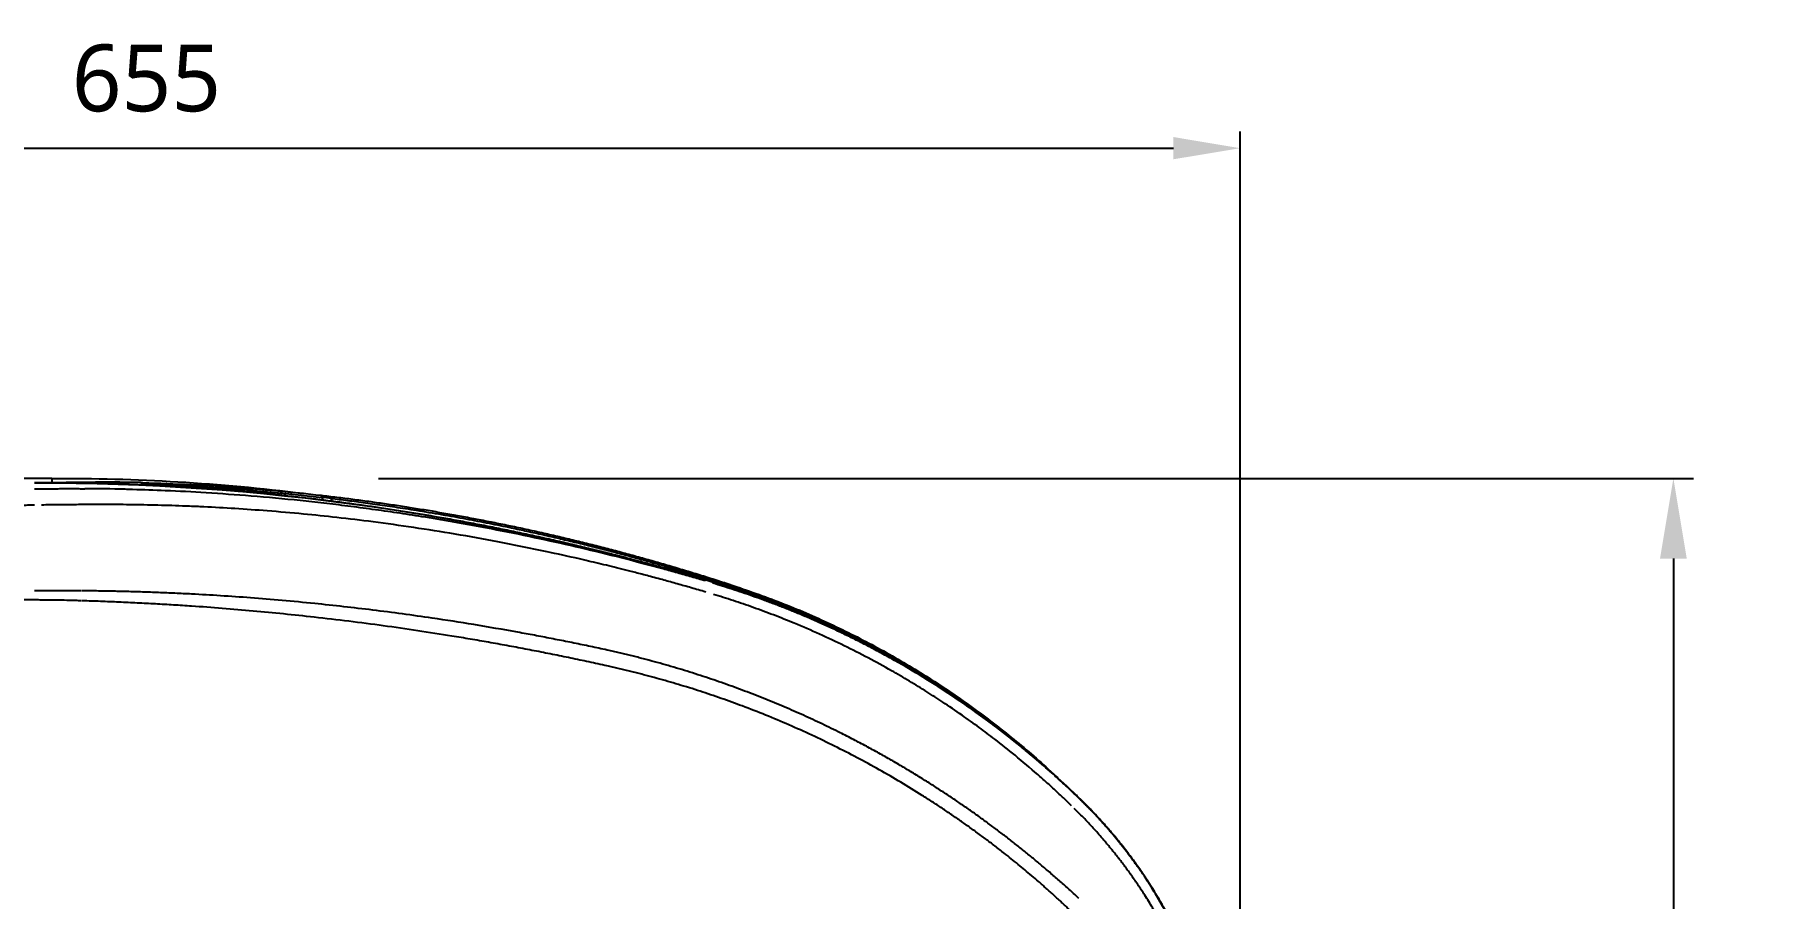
# Model space of a CAD drawing. Extents: x -7692 to 9871, y -72 to 2456.
# Drawn here: x -7241 to -6723, y 1750 to 2009 of the extents above; entities that cross this region are included whole.
import ezdxf

# ---------------------------------------------------------------- set-up
doc = ezdxf.new("R2010")
doc.units = 0
doc.header["$LTSCALE"] = 20
doc.header["$MEASUREMENT"] = 0
doc.layers.get('0').update_dxf_attribs({"linetype": 'CONTINUOUS'})
doc.layers.get('DEFPOINTS').update_dxf_attribs({"linetype": 'CONTINUOUS'})
doc.styles.get("Standard").update_dxf_attribs({"font": 'NanumGothic.ttf'})
doc.dimstyles.get("Standard").update_dxf_attribs({"dimtxt": 2.7, "dimasz": 2.5, "dimexe": 1.5, "dimexo": 1.5, "dimgap": 1.5, "dimtad": 1, "dimdec": 0, "dimlfac": 10, "dimzin": 0, "dimdsep": 46, "dimtxsty": 'Standard', "dimcen": 0, "dimclrt": 2, "dimadec": 0, "dimazin": 0, "dimtfac": 1, "dimtdec": 0, "dimtmove": 0, "dimatfit": 3, "dimfxl": 0, "dimtolj": 1, "dimtzin": 0, "dimarcsym": 0})

# ---------------------------------------------------------------- blocks, each defined once
blk = doc.blocks.new('*D40')
at = {"color": 3, "lineweight": -2}
for p, q in [((-7534.92, 1868.66), (-7534.92, 1979.6)), ((-6879.87, 1690.11), (-6879.87, 1979.6)), ((-7514.92, 1974.6), (-6899.87, 1974.6))]:
    blk.add_line(p, q, dxfattribs=at)
at = {"color": 3}
for points in [[(-7514.92, 1977.94), (-7514.92, 1971.27), (-7534.92, 1974.6)], [(-6899.87, 1977.94), (-6899.87, 1971.27), (-6879.87, 1974.6)]]:
    blk.add_solid(points, dxfattribs=at)
at = {"layer": 'DEFPOINTS', "color": 0}
for p in [(-6879.87, 1974.6), (-7534.92, 1867.16), (-6879.87, 1688.61)]:
    blk.add_point(p, dxfattribs=at)
at = {"color": 2, "insert": (-7207.4, 1995.49), "char_height": 20, "attachment_point": 5}
blk.add_mtext('\\A1;655', dxfattribs=at)
blk = doc.blocks.new('*D42')
at = {"color": 3, "lineweight": -2}
for p, q in [((-7137.92, 1875.72), (-6744.11, 1875.72)), ((-6750.11, 1851.72), (-6750.11, 1700.7)), ((-6750.11, 1499.72), (-6750.11, 1650.74)), ((-7141.31, 1475.72), (-6744.11, 1475.72))]:
    blk.add_line(p, q, dxfattribs=at)
at = {"color": 3}
for points in [[(-6754.11, 1851.72), (-6746.11, 1851.72), (-6750.11, 1875.72)], [(-6754.11, 1499.72), (-6746.11, 1499.72), (-6750.11, 1475.72)]]:
    blk.add_solid(points, dxfattribs=at)
at = {"layer": 'DEFPOINTS', "color": 0}
for p in [(-7139.72, 1875.72), (-7143.11, 1475.72), (-6750.11, 1475.72)]:
    blk.add_point(p, dxfattribs=at)
at = {"color": 2, "insert": (-6750.11, 1675.72), "char_height": 24, "attachment_point": 5}
blk.add_mtext('\\A1;400', dxfattribs=at)

msp = doc.modelspace()

# ---------------------------------------------------------------- linework, layer by layer
at = {"flags": 128}
msp.add_lwpolyline([(-7176.33, 1871.36), (-7176.43, 1871.85), (-7176.59, 1872.12)], dxfattribs=at)
for centre, radius, start, end in [((-7233.13, 1283.77), 591.86, 82.94329, 90.24959), ((-7239.36, 1177.48), 696.82, 73.69378, 90.13068), ((-7112.05, 1594.89), 260.37, 60.5432, 72.1292), ((-7111.47, 1591.85), 262.65, 45.5631, 57.4549)]:
    msp.add_arc(centre, radius, start, end)
for points, degree in [([(-7240.91, 1875.7), (-7249.37, 1875.62)], 1), ([(-7235.71, 1875.7), (-7237.45, 1875.7), (-7239.18, 1875.7), (-7240.91, 1875.7)], 3), ([(-7225.32, 1874.5), (-7239.34, 1874.35)], 1), ([(-7208.52, 1874.42), (-7198.87, 1874.16), (-7189.22, 1873.67), (-7179.59, 1872.95)], 3), ([(-7179.91, 1872.38), (-7179.8, 1872.57), (-7179.7, 1872.76), (-7179.59, 1872.95)], 3), ([(-7176.59, 1872.12), (-7177.69, 1872.21), (-7178.8, 1872.29), (-7179.91, 1872.38)], 3), ([(-7179.59, 1872.95), (-7171.38, 1872.34), (-7163.33, 1871.58), (-7155.14, 1870.65)], 3), ([(-7154.8, 1870.03), (-7154.92, 1870.24), (-7155.03, 1870.45), (-7155.14, 1870.65)], 3), ([(-7152.1, 1869.72), (-7153, 1869.83), (-7153.9, 1869.93), (-7154.8, 1870.03)], 3), ([(-7031.65, 1843.14), (-7031.6, 1843.28), (-7031.56, 1843.43), (-7031.51, 1843.58)], 3)]:
    msp.add_open_spline(points, degree=degree)
for points, knots in [([(-7235.71, 1875.7), (-7235.71, 1875.6), (-7235.71, 1875.45), (-7235.71, 1874.8), (-7235.71, 1874.44), (-7235.71, 1874.39)], [0, 0, 0, 0, 0.61135, 0.939045, 1, 1, 1, 1]), ([(-7037.67, 1844.56), (-7038.48, 1844.8), (-7040.09, 1845.28), (-7042.5, 1846), (-7044.93, 1846.71), (-7047.35, 1847.41), (-7049.79, 1848.1), (-7052.22, 1848.78), (-7054.67, 1849.46), (-7057.11, 1850.13), (-7059.56, 1850.78), (-7062.02, 1851.44), (-7064.48, 1852.08), (-7066.94, 1852.71), (-7069.41, 1853.34), (-7071.88, 1853.95), (-7074.36, 1854.56), (-7076.84, 1855.16), (-7079.33, 1855.75), (-7081.82, 1856.34), (-7084.31, 1856.91), (-7086.81, 1857.47), (-7089.32, 1858.03), (-7091.82, 1858.58), (-7094.34, 1859.12), (-7096.85, 1859.65), (-7099.37, 1860.17), (-7101.9, 1860.68), (-7104.42, 1861.19), (-7106.96, 1861.68), (-7109.49, 1862.17), (-7112.03, 1862.64), (-7114.58, 1863.11), (-7117.13, 1863.57), (-7119.68, 1864.02), (-7122.23, 1864.46), (-7124.79, 1864.89), (-7127.36, 1865.31), (-7129.93, 1865.73), (-7132.5, 1866.13), (-7135.07, 1866.53), (-7138.36, 1867.02), (-7142.38, 1867.6), (-7147.13, 1868.25), (-7151.89, 1868.87), (-7156.68, 1869.46), (-7161.49, 1870.01), (-7166.31, 1870.54), (-7171.16, 1871.03), (-7176.03, 1871.49), (-7180.91, 1871.92), (-7185.81, 1872.32), (-7190.74, 1872.68), (-7195.68, 1873.01), (-7200.63, 1873.3), (-7205.61, 1873.56), (-7210.6, 1873.78), (-7215.61, 1873.97), (-7220.64, 1874.13), (-7225.69, 1874.24), (-7230.75, 1874.32), (-7235.83, 1874.37), (-7239.22, 1874.37), (-7240.92, 1874.37)], [0, 0, 0, 0, 0.012214, 0.024438, 0.036674, 0.048921, 0.061178, 0.073447, 0.085727, 0.098018, 0.11032, 0.122633, 0.134958, 0.147293, 0.159639, 0.171997, 0.184365, 0.196745, 0.209136, 0.221537, 0.23395, 0.246374, 0.258809, 0.271255, 0.283712, 0.29618, 0.30866, 0.32115, 0.333651, 0.346164, 0.358687, 0.371222, 0.383768, 0.396324, 0.408892, 0.421471, 0.434061, 0.446662, 0.459274, 0.471898, 0.484532, 0.497177, 0.520339, 0.543579, 0.566897, 0.590293, 0.613768, 0.637321, 0.660952, 0.684661, 0.708449, 0.732314, 0.756258, 0.780281, 0.804381, 0.82856, 0.852816, 0.877152, 0.901565, 0.926056, 0.950626, 0.975274, 1, 1, 1, 1]), ([(-7240.92, 1872.57), (-7240.5, 1872.58), (-7239.67, 1872.59), (-7238.41, 1872.6), (-7236.93, 1872.62), (-7235.25, 1872.63), (-7233.36, 1872.64), (-7231.48, 1872.64), (-7229.6, 1872.64), (-7227.73, 1872.64), (-7226.49, 1872.63), (-7225.87, 1872.62)], [0, 0, 0, 0, 0.081918, 0.16523, 0.249937, 0.374787, 0.500034, 0.62535, 0.750115, 0.876608, 1, 1, 1, 1]), ([(-7211.56, 1872.36), (-7212.32, 1872.39), (-7217.1, 1872.55), (-7221.86, 1872.59), (-7225.87, 1872.62)], [0, 0, 0, 0, 0.157267, 1, 1, 1, 1]), ([(-7216.58, 1874.54), (-7217.05, 1874.54), (-7218, 1874.55), (-7219.43, 1874.55), (-7220.88, 1874.54), (-7222.34, 1874.54), (-7223.83, 1874.52), (-7224.82, 1874.51), (-7225.32, 1874.51)], [0, 0, 0, 0, 0.160572, 0.32363, 0.489141, 0.657069, 0.827372, 1, 1, 1, 1]), ([(-7208.52, 1874.42), (-7208.66, 1874.42), (-7208.93, 1874.43), (-7209.35, 1874.44), (-7209.76, 1874.45), (-7210.18, 1874.46), (-7210.59, 1874.47), (-7211, 1874.48), (-7211.42, 1874.49), (-7211.83, 1874.49), (-7212.24, 1874.5), (-7212.78, 1874.51), (-7213.45, 1874.52), (-7214.25, 1874.53), (-7215.04, 1874.53), (-7215.82, 1874.54), (-7216.32, 1874.54), (-7216.58, 1874.54)], [0, 0, 0, 0, 0.050021, 0.099976, 0.149889, 0.199782, 0.24968, 0.299604, 0.34958, 0.399631, 0.44978, 0.500051, 0.599932, 0.699679, 0.799481, 0.899525, 1, 1, 1, 1]), ([(-7052.67, 1848.59), (-7056.83, 1849.71), (-7065.05, 1851.91), (-7077.37, 1854.91), (-7089.79, 1857.7), (-7102.61, 1860.33), (-7114.38, 1862.5), (-7124.37, 1864.17), (-7132.36, 1865.4), (-7139.77, 1866.46), (-7147.09, 1867.42), (-7154.29, 1868.29), (-7163.94, 1869.35), (-7175.69, 1870.44), (-7189.16, 1871.4), (-7200.99, 1872.04), (-7208.31, 1872.26), (-7211.56, 1872.36)], [0, 0, 0, 0, 0.078602, 0.155485, 0.232041, 0.312584, 0.396351, 0.453365, 0.500349, 0.546621, 0.592838, 0.638083, 0.682351, 0.775007, 0.860214, 0.937805, 1, 1, 1, 1]), ([(-7179.91, 1872.38), (-7182.31, 1872.54), (-7186.97, 1872.87), (-7193.75, 1873.24), (-7200.2, 1873.53), (-7205.37, 1873.72), (-7208.44, 1873.78), (-7209.41, 1873.81)], [0, 0, 0, 0, 0.2442987, 0.4743288, 0.6886072, 0.9008125, 1, 1, 1, 1]), ([(-7179.65, 1871.62), (-7179.68, 1871.79), (-7179.75, 1872.24), (-7179.85, 1872.32), (-7179.91, 1872.38)], [0, 0, 0, 0, 0.389294, 1, 1, 1, 1]), ([(-7176.59, 1872.12), (-7175.86, 1872.07), (-7174.41, 1871.95), (-7172.22, 1871.77), (-7170.04, 1871.58), (-7167.86, 1871.38), (-7165.19, 1871.13), (-7162.03, 1870.82), (-7158.41, 1870.44), (-7156, 1870.17), (-7154.8, 1870.03)], [0, 0, 0, 0, 0.100028, 0.200041, 0.300041, 0.400027, 0.499999, 0.668131, 0.834798, 1, 1, 1, 1]), ([(-7155.14, 1870.65), (-7154.35, 1870.56), (-7152.76, 1870.38), (-7150.38, 1870.09), (-7147.99, 1869.8), (-7145.61, 1869.49), (-7143.23, 1869.18), (-7140.86, 1868.86), (-7138.48, 1868.53), (-7136.1, 1868.19), (-7133.73, 1867.84), (-7131.36, 1867.48), (-7128.99, 1867.11), (-7126.62, 1866.74), (-7124.26, 1866.35), (-7121.89, 1865.95), (-7119.53, 1865.55), (-7117.17, 1865.14), (-7114.81, 1864.71), (-7112.46, 1864.28), (-7110.1, 1863.84), (-7107.75, 1863.39), (-7105.4, 1862.94), (-7103.05, 1862.47), (-7100.71, 1861.99), (-7098.36, 1861.51), (-7096.02, 1861.01), (-7093.68, 1860.51), (-7091.35, 1860), (-7089.01, 1859.48), (-7086.68, 1858.95), (-7084.35, 1858.41), (-7082.02, 1857.86), (-7079.7, 1857.3), (-7077.38, 1856.74), (-7075.06, 1856.16), (-7072.74, 1855.58), (-7070.43, 1854.99), (-7068.11, 1854.39), (-7065.8, 1853.78), (-7063.5, 1853.16), (-7061.19, 1852.53), (-7058.89, 1851.89), (-7056.59, 1851.25), (-7054.3, 1850.59), (-7052.01, 1849.93), (-7049.72, 1849.26), (-7047.43, 1848.58), (-7045.15, 1847.89), (-7042.87, 1847.2), (-7040.59, 1846.49), (-7038.31, 1845.77), (-7036.04, 1845.05), (-7033.77, 1844.32), (-7032.26, 1843.83), (-7031.51, 1843.58)], [0, 0, 0, 0, 0.018938, 0.037874, 0.056807, 0.075737, 0.094665, 0.11359, 0.132512, 0.151431, 0.170348, 0.189262, 0.208174, 0.227082, 0.245988, 0.264891, 0.283792, 0.302689, 0.321584, 0.340477, 0.359366, 0.378253, 0.397137, 0.416019, 0.434898, 0.453774, 0.472647, 0.491518, 0.510386, 0.529251, 0.548113, 0.566973, 0.58583, 0.604685, 0.623536, 0.642385, 0.661231, 0.680075, 0.698916, 0.717754, 0.736589, 0.755422, 0.774252, 0.793079, 0.811904, 0.830726, 0.849545, 0.868361, 0.887175, 0.905986, 0.924794, 0.9436, 0.962402, 0.981203, 1, 1, 1, 1]), ([(-7240.92, 1867.69), (-7241.5, 1867.68), (-7242.64, 1867.66), (-7244.34, 1867.63), (-7246, 1867.6), (-7247.64, 1867.57), (-7249.25, 1867.55), (-7250.83, 1867.52), (-7252.38, 1867.5), (-7253.9, 1867.47), (-7255.4, 1867.45), (-7256.86, 1867.43), (-7258.3, 1867.41), (-7259.71, 1867.39), (-7261.1, 1867.37), (-7262.46, 1867.35), (-7263.79, 1867.33), (-7265.09, 1867.31), (-7267.04, 1867.29), (-7269.64, 1867.26), (-7272.9, 1867.22), (-7276.16, 1867.19), (-7279.42, 1867.16), (-7282.69, 1867.13), (-7285.96, 1867.11), (-7289.25, 1867.08), (-7291.44, 1867.07), (-7292.54, 1867.07)], [0, 0, 0, 0, 0.034257, 0.067836, 0.100753, 0.133019, 0.16465, 0.195657, 0.226052, 0.255845, 0.285046, 0.313665, 0.341711, 0.369191, 0.396114, 0.422486, 0.448313, 0.473602, 0.498358, 0.561362, 0.624176, 0.686853, 0.749446, 0.812006, 0.874584, 0.937232, 1, 1, 1, 1]), ([(-7223.57, 1867.86), (-7223.91, 1867.86), (-7224.65, 1867.86), (-7225.86, 1867.86), (-7227.5, 1867.85), (-7229.23, 1867.84), (-7231.36, 1867.83), (-7233.61, 1867.81), (-7236.22, 1867.77), (-7237.96, 1867.74), (-7238.82, 1867.73)], [0, 0, 0, 0, 0.066399, 0.146847, 0.241592, 0.389763, 0.488392, 0.661022, 0.832112, 1, 1, 1, 1]), ([(-7052.43, 1845.23), (-7053.21, 1845.45), (-7054.72, 1845.85), (-7056.91, 1846.44), (-7058.96, 1846.98), (-7060.86, 1847.47), (-7062.63, 1847.93), (-7065.81, 1848.73), (-7070.42, 1849.87), (-7077.81, 1851.62), (-7088.37, 1853.98), (-7101.19, 1856.58), (-7114.83, 1859.04), (-7127.3, 1861.02), (-7139.12, 1862.66), (-7150.13, 1863.99), (-7160.69, 1865.09), (-7170.86, 1865.97), (-7180.8, 1866.67), (-7188.55, 1867.1), (-7194.48, 1867.37), (-7198.73, 1867.52), (-7202.94, 1867.65), (-7207.13, 1867.75), (-7211.28, 1867.82), (-7215.41, 1867.86), (-7219.5, 1867.88), (-7222.22, 1867.86), (-7223.57, 1867.86)], [0, 0, 0, 0, 0.013634, 0.026426, 0.038376, 0.049486, 0.059755, 0.069185, 0.105087, 0.140395, 0.198191, 0.289343, 0.363736, 0.435793, 0.506654, 0.569919, 0.628064, 0.691355, 0.748116, 0.80272, 0.827873, 0.852887, 0.877761, 0.902493, 0.927084, 0.951533, 0.975839, 1, 1, 1, 1]), ([(-7154.57, 1869.01), (-7154.6, 1869.29), (-7154.64, 1869.85), (-7154.75, 1869.97), (-7154.8, 1870.03)], [0, 0, 0, 0, 0.496104, 1, 1, 1, 1]), ([(-7151.87, 1868.66), (-7151.89, 1868.95), (-7151.94, 1869.53), (-7152.04, 1869.66), (-7152.1, 1869.72)], [0, 0, 0, 0, 0.509078, 1, 1, 1, 1]), ([(-7152.1, 1869.72), (-7151.29, 1869.62), (-7149.65, 1869.43), (-7147.14, 1869.11), (-7144.52, 1868.78), (-7141.79, 1868.42), (-7138.96, 1868.03), (-7136.02, 1867.61), (-7132.98, 1867.16), (-7129.83, 1866.68), (-7125.16, 1865.94), (-7119.11, 1864.93), (-7111.85, 1863.63), (-7104.91, 1862.3), (-7098.82, 1861.06), (-7093.45, 1859.92), (-7088.7, 1858.87), (-7083.96, 1857.78), (-7079.22, 1856.66), (-7074.49, 1855.5), (-7069.76, 1854.3), (-7065.04, 1853.06), (-7060.33, 1851.78), (-7055.62, 1850.47), (-7050.93, 1849.11), (-7046.23, 1847.72), (-7041.55, 1846.3), (-7036.87, 1844.83), (-7033.77, 1843.82), (-7032.21, 1843.32)], [0, 0, 0, 0, 0.019724, 0.040331, 0.061823, 0.0842, 0.10746, 0.131604, 0.156633, 0.182546, 0.209343, 0.272043, 0.332105, 0.389532, 0.444321, 0.483843, 0.523391, 0.562965, 0.602565, 0.642191, 0.681843, 0.721521, 0.761225, 0.800955, 0.840712, 0.880495, 0.920304, 0.960139, 1, 1, 1, 1]), ([(-7040.01, 1844.99), (-7040.7, 1845.19), (-7042.09, 1845.6), (-7044.18, 1846.2), (-7046.28, 1846.8), (-7048.4, 1847.4), (-7050.53, 1848), (-7051.95, 1848.39), (-7052.67, 1848.59)], [0, 0, 0, 0, 0.164177, 0.32935, 0.495518, 0.662683, 0.830843, 1, 1, 1, 1]), ([(-7039.9, 1841.67), (-7040.63, 1841.89), (-7042.08, 1842.32), (-7044.24, 1842.94), (-7046.35, 1843.54), (-7048.41, 1844.12), (-7050.44, 1844.69), (-7051.77, 1845.05), (-7052.43, 1845.23)], [0, 0, 0, 0, 0.175703, 0.347644, 0.515946, 0.680717, 0.842044, 1, 1, 1, 1]), ([(-6928.38, 1780.18), (-6928.76, 1780.55), (-6929.54, 1781.31), (-6930.74, 1782.44), (-6931.97, 1783.6), (-6933.25, 1784.78), (-6934.56, 1785.99), (-6935.92, 1787.21), (-6937.31, 1788.45), (-6938.75, 1789.72), (-6940.23, 1791), (-6941.75, 1792.3), (-6943.32, 1793.61), (-6944.93, 1794.94), (-6946.58, 1796.29), (-6948.28, 1797.65), (-6950.02, 1799.02), (-6953.68, 1801.85), (-6959.33, 1806.03), (-6967.02, 1811.3), (-6975.01, 1816.39), (-6981.76, 1820.35), (-6987.2, 1823.35), (-6991.03, 1825.38), (-6994.8, 1827.31), (-6998.52, 1829.13), (-7002.18, 1830.86), (-7005.77, 1832.49), (-7009.29, 1834.02), (-7012.75, 1835.47), (-7016.14, 1836.84), (-7019.45, 1838.12), (-7022.69, 1839.33), (-7025.86, 1840.46), (-7028.94, 1841.52), (-7031.95, 1842.51), (-7034.87, 1843.44), (-7036.8, 1844.03), (-7037.75, 1844.31)], [0, 0, 0, 0, 0.01247, 0.025283, 0.038439, 0.051937, 0.065778, 0.079962, 0.094488, 0.109356, 0.124568, 0.140121, 0.156018, 0.172257, 0.188839, 0.205764, 0.223032, 0.240643, 0.313826, 0.387013, 0.458407, 0.535476, 0.570113, 0.604002, 0.637145, 0.669541, 0.701189, 0.732091, 0.762245, 0.791651, 0.820311, 0.848222, 0.875387, 0.901804, 0.927474, 0.952396, 0.976572, 1, 1, 1, 1]), ([(-6927.51, 1779.44), (-6927.89, 1779.8), (-6928.64, 1780.54), (-6929.78, 1781.63), (-6930.93, 1782.72), (-6932.09, 1783.81), (-6933.25, 1784.89), (-6934.42, 1785.96), (-6935.6, 1787.03), (-6936.79, 1788.09), (-6937.98, 1789.15), (-6939.18, 1790.2), (-6940.39, 1791.24), (-6941.61, 1792.28), (-6942.83, 1793.31), (-6944.06, 1794.33), (-6945.3, 1795.35), (-6946.55, 1796.36), (-6947.8, 1797.37), (-6949.06, 1798.37), (-6950.33, 1799.36), (-6951.6, 1800.35), (-6952.89, 1801.33), (-6954.17, 1802.3), (-6955.47, 1803.27), (-6956.77, 1804.23), (-6958.09, 1805.18), (-6959.4, 1806.13), (-6960.73, 1807.06), (-6962.06, 1808), (-6963.4, 1808.92), (-6964.74, 1809.84), (-6966.1, 1810.75), (-6967.46, 1811.65), (-6968.82, 1812.54), (-6970.2, 1813.43), (-6971.58, 1814.31), (-6972.96, 1815.19), (-6974.36, 1816.05), (-6975.76, 1816.91), (-6977.17, 1817.76), (-6978.95, 1818.82), (-6981.13, 1820.1), (-6983.72, 1821.57), (-6986.33, 1823.02), (-6988.96, 1824.44), (-6991.62, 1825.84), (-6994.31, 1827.22), (-6997.03, 1828.57), (-6999.77, 1829.89), (-7002.53, 1831.19), (-7005.33, 1832.47), (-7008.14, 1833.71), (-7010.99, 1834.93), (-7013.85, 1836.12), (-7016.75, 1837.28), (-7019.67, 1838.42), (-7022.61, 1839.52), (-7025.57, 1840.59), (-7028.56, 1841.63), (-7031.58, 1842.64), (-7034.61, 1843.62), (-7036.65, 1844.24), (-7037.67, 1844.56)], [0, 0, 0, 0, 0.0122213, 0.0244557, 0.0367033, 0.048964, 0.0612379, 0.0735249, 0.085825, 0.0981382, 0.1104647, 0.1228042, 0.1351569, 0.1475227, 0.1599017, 0.1722938, 0.1846991, 0.1971175, 0.209549, 0.2219937, 0.2344515, 0.2469225, 0.2594066, 0.2719039, 0.2844143, 0.2969379, 0.3094746, 0.3220245, 0.3345875, 0.3471636, 0.3597529, 0.3723554, 0.384971, 0.3975997, 0.4102416, 0.4228966, 0.4355648, 0.4482462, 0.4609407, 0.4736483, 0.4863691, 0.4991031, 0.5220053, 0.5450026, 0.5680948, 0.5912821, 0.6145643, 0.6379416, 0.6614139, 0.6849812, 0.7086435, 0.7324007, 0.756253, 0.7802003, 0.8042426, 0.8283798, 0.8526121, 0.8769393, 0.9013615, 0.9258787, 0.9504908, 0.9751979, 1, 1, 1, 1]), ([(-7240.8, 1839.31), (-7241.43, 1839.31), (-7242.85, 1839.32), (-7245.25, 1839.33), (-7248.17, 1839.34), (-7251.12, 1839.35), (-7253.77, 1839.36), (-7256.62, 1839.38), (-7259.64, 1839.39), (-7264.39, 1839.4), (-7268.8, 1839.41), (-7273.64, 1839.42), (-7277.19, 1839.42), (-7281.03, 1839.42), (-7284.84, 1839.43), (-7288.57, 1839.43), (-7291.01, 1839.43), (-7292.07, 1839.43)], [0, 0, 0, 0, 0.0371371, 0.0845204, 0.1421498, 0.2100253, 0.2588964, 0.2985538, 0.377454, 0.4361653, 0.5771378, 0.6356695, 0.7181139, 0.783845, 0.85908, 0.9386751, 1, 1, 1, 1]), ([(-7226.99, 1842.04), (-7227.52, 1842.04), (-7228.62, 1842.05), (-7230.31, 1842.07), (-7232.09, 1842.08), (-7234.21, 1842.09), (-7236.5, 1842.09), (-7238.83, 1842.08), (-7240.26, 1842.07), (-7240.92, 1842.06)], [0, 0, 0, 0, 0.115256, 0.237136, 0.365639, 0.500714, 0.692783, 0.85922, 1, 1, 1, 1]), ([(-7226.9, 1839.06), (-7227.47, 1839.08), (-7228.63, 1839.11), (-7230.94, 1839.17), (-7233.83, 1839.24), (-7236.64, 1839.28), (-7238.97, 1839.29), (-7240.13, 1839.3), (-7240.8, 1839.31)], [0, 0, 0, 0, 0.1251634, 0.2502148, 0.500072, 0.7498912, 0.8554943, 1, 1, 1, 1]), ([(-7068.83, 1824.16), (-7069.66, 1824.34), (-7071.31, 1824.7), (-7073.8, 1825.23), (-7076.29, 1825.76), (-7078.77, 1826.27), (-7081.26, 1826.78), (-7083.75, 1827.27), (-7086.24, 1827.76), (-7088.73, 1828.24), (-7091.22, 1828.72), (-7093.71, 1829.18), (-7099.76, 1830.29), (-7109.13, 1831.91), (-7123.61, 1834.17), (-7139.49, 1836.32), (-7154.5, 1838.01), (-7166.69, 1839.17), (-7176.1, 1839.94), (-7185.13, 1840.57), (-7192.68, 1841.01), (-7198.86, 1841.31), (-7203.76, 1841.51), (-7208.55, 1841.68), (-7213.24, 1841.82), (-7217.83, 1841.92), (-7222.32, 1842), (-7225.27, 1842.02), (-7226.74, 1842.04)], [0, 0, 0, 0, 0.015776, 0.031551, 0.047326, 0.063099, 0.078871, 0.094641, 0.110411, 0.126179, 0.141946, 0.157712, 0.173477, 0.256913, 0.335338, 0.448083, 0.557979, 0.619839, 0.679345, 0.736499, 0.791301, 0.822997, 0.854066, 0.884507, 0.914322, 0.943509, 0.972068, 1, 1, 1, 1]), ([(-6930.34, 1777.67), (-6930.75, 1778.06), (-6931.55, 1778.84), (-6932.78, 1780.01), (-6934.02, 1781.18), (-6935.28, 1782.35), (-6936.56, 1783.52), (-6937.85, 1784.69), (-6939.16, 1785.86), (-6942.27, 1788.6), (-6946.96, 1792.57), (-6952.84, 1797.23), (-6958.14, 1801.22), (-6963.33, 1804.95), (-6968.56, 1808.5), (-6973.81, 1811.89), (-6978.92, 1815.03), (-6984.78, 1818.44), (-6991.28, 1822), (-6998.46, 1825.64), (-7005.85, 1829.12), (-7011.91, 1831.73), (-7016.52, 1833.61), (-7019.61, 1834.81), (-7022.68, 1835.97), (-7025.72, 1837.07), (-7028.73, 1838.13), (-7031.72, 1839.13), (-7034.69, 1840.09), (-7036.66, 1840.69), (-7037.64, 1840.99)], [0, 0, 0, 0, 0.013292, 0.026682, 0.04017, 0.053758, 0.067444, 0.081231, 0.095118, 0.109106, 0.179666, 0.240825, 0.287197, 0.337361, 0.392799, 0.43733, 0.486237, 0.535695, 0.598858, 0.662965, 0.728024, 0.79404, 0.820869, 0.847381, 0.873579, 0.899468, 0.925051, 0.950332, 0.975314, 1, 1, 1, 1]), ([(-7031.65, 1843.14), (-7031.7, 1843.15), (-7031.79, 1843.18), (-7031.93, 1843.23), (-7032.07, 1843.27), (-7032.17, 1843.3), (-7032.21, 1843.32)], [0, 0, 0, 0, 0.2500884, 0.5002011, 0.7501386, 1, 1, 1, 1]), ([(-7032.19, 1842.71), (-7032.19, 1842.72), (-7032.15, 1842.95), (-7032.15, 1843.17), (-7032.19, 1843.27), (-7032.21, 1843.32)], [0, 0, 0, 0, 0.017284, 0.548354, 1, 1, 1, 1]), ([(-7031.65, 1843.14), (-7028.27, 1841.98), (-7021.34, 1839.62), (-7010.93, 1835.42), (-6999.06, 1830.07), (-6990.25, 1825.51), (-6984.46, 1822.25), (-6982.83, 1821.32), (-6981.2, 1820.37), (-6979.57, 1819.41), (-6977.93, 1818.43), (-6976.29, 1817.43), (-6973.51, 1815.7), (-6969.34, 1813.03), (-6963.58, 1809.11), (-6958.85, 1805.77), (-6956.11, 1803.65), (-6955.47, 1803.15)], [0, 0, 0, 0, 0.124279, 0.254072, 0.389383, 0.576439, 0.598039, 0.61976, 0.641603, 0.663567, 0.685652, 0.707858, 0.730185, 0.799102, 0.879738, 0.972091, 1, 1, 1, 1]), ([(-7031.63, 1842.53), (-7031.63, 1842.55), (-7031.59, 1842.79), (-7031.6, 1843), (-7031.64, 1843.09), (-7031.65, 1843.14)], [0, 0, 0, 0, 0.054043, 0.571192, 1, 1, 1, 1]), ([(-7031.51, 1843.58), (-7026.45, 1841.81), (-7016.36, 1838.3), (-7001.71, 1831.87), (-6987.52, 1824.66), (-6973.88, 1816.62), (-6960.8, 1807.84), (-6948.39, 1798.27), (-6939.65, 1790.95), (-6935.25, 1786.63), (-6934.56, 1785.95)], [0, 0, 0, 0, 0.141305, 0.281911, 0.421816, 0.561022, 0.699529, 0.837335, 0.974443, 1, 1, 1, 1]), ([(-7069.5, 1819.56), (-7070.4, 1819.76), (-7072.21, 1820.16), (-7074.93, 1820.75), (-7077.65, 1821.33), (-7080.37, 1821.9), (-7083.09, 1822.46), (-7085.81, 1823.01), (-7088.54, 1823.56), (-7091.27, 1824.09), (-7094, 1824.62), (-7096.74, 1825.13), (-7099.47, 1825.64), (-7102.21, 1826.14), (-7104.95, 1826.63), (-7107.7, 1827.11), (-7110.44, 1827.58), (-7113.19, 1828.04), (-7118.44, 1828.9), (-7126.2, 1830.12), (-7136.49, 1831.59), (-7146.82, 1832.94), (-7159.83, 1834.48), (-7175.53, 1836.06), (-7189.57, 1837.17), (-7199.31, 1837.8), (-7204.75, 1838.12), (-7210.2, 1838.4), (-7215.67, 1838.66), (-7221.15, 1838.88), (-7224.81, 1839), (-7226.65, 1839.06)], [0, 0, 0, 0, 0.017322, 0.034652, 0.051991, 0.069337, 0.086693, 0.104057, 0.12143, 0.138813, 0.156205, 0.173606, 0.191018, 0.208439, 0.22587, 0.243312, 0.260765, 0.278228, 0.295702, 0.360847, 0.426214, 0.491813, 0.557654, 0.674023, 0.79106, 0.82554, 0.860156, 0.894909, 0.9298, 0.96483, 1, 1, 1, 1]), ([(-7056.91, 1821.25), (-7057.48, 1821.4), (-7058.6, 1821.7), (-7060.29, 1822.13), (-7061.98, 1822.56), (-7063.69, 1822.97), (-7065.39, 1823.38), (-7067.11, 1823.78), (-7068.25, 1824.03), (-7068.83, 1824.16)], [0, 0, 0, 0, 0.141777, 0.283911, 0.426403, 0.569256, 0.712471, 0.856052, 1, 1, 1, 1]), ([(-7057.76, 1816.71), (-7058.32, 1816.86), (-7059.43, 1817.15), (-7061.1, 1817.57), (-7062.77, 1817.99), (-7064.45, 1818.39), (-7066.13, 1818.79), (-7067.81, 1819.18), (-7068.94, 1819.43), (-7069.5, 1819.56)], [0, 0, 0, 0, 0.142621, 0.285314, 0.428082, 0.570931, 0.713864, 0.856886, 1, 1, 1, 1]), ([(-6948.07, 1766.91), (-6948.52, 1767.26), (-6949.43, 1767.97), (-6950.8, 1769.02), (-6952.2, 1770.09), (-6953.61, 1771.15), (-6955.05, 1772.21), (-6956.5, 1773.28), (-6957.97, 1774.35), (-6959.47, 1775.42), (-6960.98, 1776.49), (-6962.52, 1777.56), (-6964.07, 1778.63), (-6965.65, 1779.7), (-6967.25, 1780.76), (-6968.86, 1781.83), (-6970.5, 1782.9), (-6972.16, 1783.97), (-6973.84, 1785.03), (-6975.54, 1786.09), (-6977.27, 1787.15), (-6979.01, 1788.2), (-6980.78, 1789.26), (-6982.56, 1790.31), (-6984.37, 1791.35), (-6986.2, 1792.39), (-6988.05, 1793.43), (-6989.93, 1794.46), (-6991.82, 1795.49), (-6993.74, 1796.5), (-6995.68, 1797.52), (-6997.64, 1798.53), (-6999.86, 1799.64), (-7002.34, 1800.87), (-7005.08, 1802.19), (-7007.86, 1803.49), (-7010.67, 1804.78), (-7013.52, 1806.04), (-7016.41, 1807.29), (-7019.32, 1808.51), (-7022.27, 1809.72), (-7025.26, 1810.9), (-7028.28, 1812.05), (-7031.33, 1813.18), (-7034.41, 1814.29), (-7037.53, 1815.37), (-7040.68, 1816.42), (-7043.86, 1817.45), (-7047.08, 1818.45), (-7050.33, 1819.41), (-7053.61, 1820.35), (-7055.81, 1820.95), (-7056.91, 1821.25)], [0, 0, 0, 0, 0.013943, 0.028027, 0.042251, 0.056614, 0.071118, 0.085761, 0.100545, 0.115468, 0.130531, 0.145734, 0.161076, 0.176558, 0.19218, 0.207941, 0.223841, 0.23988, 0.256059, 0.272376, 0.288833, 0.305428, 0.322162, 0.339034, 0.356044, 0.373194, 0.390482, 0.407908, 0.425474, 0.443178, 0.461021, 0.479003, 0.497124, 0.521804, 0.546683, 0.57176, 0.597036, 0.622512, 0.648186, 0.67406, 0.700134, 0.726407, 0.752879, 0.77955, 0.806418, 0.833484, 0.860748, 0.888207, 0.915863, 0.943714, 0.97176, 1, 1, 1, 1]), ([(-6950.52, 1763.46), (-6950.98, 1763.82), (-6951.92, 1764.55), (-6953.32, 1765.63), (-6954.73, 1766.71), (-6956.15, 1767.77), (-6957.57, 1768.82), (-6959, 1769.87), (-6960.43, 1770.91), (-6961.87, 1771.93), (-6963.31, 1772.95), (-6964.76, 1773.96), (-6966.21, 1774.96), (-6967.67, 1775.95), (-6969.14, 1776.93), (-6970.61, 1777.91), (-6972.09, 1778.87), (-6973.57, 1779.82), (-6976.67, 1781.8), (-6981.45, 1784.73), (-6987.96, 1788.5), (-6994.58, 1792.1), (-7001.31, 1795.55), (-7008.12, 1798.83), (-7015.01, 1801.93), (-7021.96, 1804.85), (-7027.67, 1807.08), (-7032.12, 1808.72), (-7035.28, 1809.85), (-7038.45, 1810.94), (-7041.63, 1811.99), (-7044.83, 1813.01), (-7048.04, 1813.99), (-7051.27, 1814.93), (-7054.51, 1815.85), (-7056.68, 1816.42), (-7057.76, 1816.71)], [0, 0, 0, 0, 0.014624, 0.02924, 0.0438485, 0.05845, 0.073045, 0.0876341, 0.1022179, 0.1167967, 0.1313713, 0.1459421, 0.1605096, 0.1750744, 0.189637, 0.2041981, 0.218758, 0.2333173, 0.2478766, 0.3099828, 0.3722145, 0.4346125, 0.4972175, 0.5600133, 0.622708, 0.685342, 0.7479561, 0.7758309, 0.8037299, 0.8316566, 0.8596147, 0.8876078, 0.9156393, 0.9437128, 0.9718319, 1, 1, 1, 1]), ([(-6910.56, 1759.45), (-6910.79, 1759.78), (-6911.26, 1760.43), (-6911.97, 1761.41), (-6912.69, 1762.39), (-6913.43, 1763.37), (-6914.19, 1764.36), (-6914.96, 1765.35), (-6915.75, 1766.34), (-6916.55, 1767.34), (-6917.37, 1768.34), (-6918.21, 1769.34), (-6919.07, 1770.34), (-6919.94, 1771.35), (-6920.83, 1772.35), (-6921.74, 1773.36), (-6922.66, 1774.36), (-6923.61, 1775.37), (-6924.57, 1776.38), (-6925.55, 1777.38), (-6926.55, 1778.39), (-6927.22, 1779.05), (-6927.56, 1779.38)], [0, 0, 0, 0, 0.045523, 0.091517, 0.137982, 0.184918, 0.232325, 0.280203, 0.328553, 0.377375, 0.426669, 0.476435, 0.526674, 0.577383, 0.628564, 0.680214, 0.732335, 0.784927, 0.837989, 0.891523, 0.945527, 1, 1, 1, 1]), ([(-6927.51, 1572.01), (-6927.22, 1572.29), (-6926.64, 1572.86), (-6925.78, 1573.73), (-6924.92, 1574.6), (-6924.08, 1575.47), (-6923.24, 1576.36), (-6922.42, 1577.24), (-6921.6, 1578.14), (-6920.79, 1579.04), (-6919.98, 1579.94), (-6919.19, 1580.85), (-6918.4, 1581.77), (-6917.63, 1582.69), (-6916.86, 1583.61), (-6916.1, 1584.54), (-6915.35, 1585.48), (-6914.61, 1586.42), (-6913.88, 1587.37), (-6913.16, 1588.32), (-6912.44, 1589.27), (-6911.74, 1590.23), (-6911.04, 1591.19), (-6910.35, 1592.16), (-6909.67, 1593.13), (-6907.86, 1595.78), (-6905.02, 1600.18), (-6901.41, 1606.46), (-6898.13, 1612.87), (-6894.18, 1621.65), (-6890.07, 1632.96), (-6886.5, 1646.98), (-6884.35, 1661.28), (-6883.63, 1675.72), (-6884.35, 1690.17), (-6886.5, 1704.46), (-6890.07, 1718.48), (-6894.18, 1729.8), (-6898.13, 1738.57), (-6901.41, 1744.98), (-6905.02, 1751.26), (-6908.04, 1755.94), (-6910.25, 1759.14), (-6911.52, 1760.92), (-6912.82, 1762.69), (-6914.16, 1764.44), (-6915.52, 1766.18), (-6916.92, 1767.9), (-6918.34, 1769.61), (-6919.8, 1771.29), (-6921.28, 1772.96), (-6922.79, 1774.61), (-6924.34, 1776.24), (-6925.91, 1777.85), (-6926.98, 1778.91), (-6927.51, 1779.44)], [0, 0, 0, 0, 0.005295, 0.010583, 0.015863, 0.021136, 0.026401, 0.031659, 0.036909, 0.042152, 0.047388, 0.052616, 0.057836, 0.06305, 0.068255, 0.073454, 0.078645, 0.083828, 0.089004, 0.094173, 0.099334, 0.104488, 0.109634, 0.114773, 0.119904, 0.125028, 0.15653, 0.187867, 0.219038, 0.250045, 0.312712, 0.375023, 0.437568, 0.500001, 0.562433, 0.624979, 0.687289, 0.749957, 0.780963, 0.812134, 0.843471, 0.874973, 0.884438, 0.893929, 0.903445, 0.912986, 0.922553, 0.932145, 0.941763, 0.951405, 0.961074, 0.970767, 0.980486, 0.99023, 1, 1, 1, 1]), ([(-6912.95, 1757.56), (-6913.19, 1757.89), (-6913.66, 1758.54), (-6914.37, 1759.5), (-6915.08, 1760.45), (-6915.8, 1761.38), (-6916.51, 1762.3), (-6917.23, 1763.21), (-6917.95, 1764.11), (-6918.67, 1764.99), (-6919.39, 1765.86), (-6920.11, 1766.72), (-6921.02, 1767.79), (-6922.15, 1769.09), (-6923.53, 1770.63), (-6924.95, 1772.18), (-6926.42, 1773.74), (-6927.95, 1775.31), (-6929, 1776.35), (-6929.53, 1776.88)], [0, 0, 0, 0, 0.047354, 0.094297, 0.140838, 0.186982, 0.232738, 0.278112, 0.323111, 0.367741, 0.412006, 0.455913, 0.499467, 0.578408, 0.659101, 0.741575, 0.825861, 0.911991, 1, 1, 1, 1]), ([(-6928.13, 1749.94), (-6928.56, 1750.33), (-6929.41, 1751.11), (-6930.71, 1752.3), (-6932.04, 1753.49), (-6933.4, 1754.69), (-6934.78, 1755.91), (-6936.19, 1757.14), (-6937.99, 1758.67), (-6940.17, 1760.52), (-6942.76, 1762.66), (-6945.39, 1764.79), (-6947.17, 1766.2), (-6948.07, 1766.91)], [0, 0, 0, 0, 0.066082, 0.133218, 0.201409, 0.270655, 0.340957, 0.412315, 0.484732, 0.611694, 0.739889, 0.869323, 1, 1, 1, 1]), ([(-6931.06, 1746.6), (-6931.44, 1746.95), (-6932.19, 1747.67), (-6933.32, 1748.73), (-6934.46, 1749.79), (-6935.6, 1750.84), (-6936.76, 1751.89), (-6937.93, 1752.93), (-6939.1, 1753.97), (-6940.56, 1755.25), (-6942.3, 1756.74), (-6944.32, 1758.45), (-6946.37, 1760.14), (-6948.43, 1761.81), (-6949.82, 1762.91), (-6950.52, 1763.46)], [0, 0, 0, 0, 0.0600672, 0.1202701, 0.1806111, 0.2410924, 0.3017163, 0.362485, 0.4234008, 0.4844659, 0.5874198, 0.6904398, 0.7935362, 0.8967195, 1, 1, 1, 1]), ([(-6912.95, 1593.88), (-6912.72, 1594.2), (-6912.26, 1594.84), (-6911.57, 1595.82), (-6910.9, 1596.79), (-6910.23, 1597.78), (-6909.57, 1598.76), (-6908.46, 1600.46), (-6906.84, 1603.05), (-6903.83, 1608.14), (-6900.3, 1614.85), (-6896.34, 1623.77), (-6892.75, 1633.68), (-6890.04, 1643.59), (-6888.38, 1652.03), (-6887.36, 1659.01), (-6886.68, 1665.93), (-6886.35, 1673.51), (-6886.44, 1681.18), (-6886.94, 1688.56), (-6887.81, 1695.88), (-6889.46, 1705.43), (-6891.69, 1714.14), (-6894.24, 1721.83), (-6896.45, 1727.79), (-6899.69, 1735.33), (-6903.3, 1742.34), (-6906.43, 1747.72), (-6908.24, 1750.64), (-6909.73, 1752.92), (-6910.79, 1754.48), (-6911.86, 1756.03), (-6912.59, 1757.05), (-6912.95, 1757.56)], [0, 0, 0, 0, 0.006789, 0.013578, 0.020369, 0.027162, 0.033958, 0.040758, 0.062014, 0.086346, 0.142132, 0.192064, 0.253649, 0.322746, 0.36805, 0.401158, 0.443638, 0.487235, 0.531263, 0.575004, 0.614094, 0.657721, 0.741073, 0.767946, 0.796731, 0.850029, 0.908741, 0.931758, 0.956915, 0.967698, 0.978471, 0.989237, 1, 1, 1, 1]), ([(-6904.65, 1750.29), (-6905.06, 1751), (-6906.86, 1754.16), (-6908.95, 1757.14), (-6910.56, 1759.45)], [0, 0, 0, 0, 0.224349, 1, 1, 1, 1]), ([(-6905.5, 1599.68), (-6905.28, 1600.04), (-6904.05, 1601.97), (-6902.12, 1605.4), (-6899.79, 1609.75), (-6897.79, 1613.85), (-6895.95, 1617.91), (-6894.07, 1622.41), (-6892.21, 1627.38), (-6890.4, 1632.83), (-6888.76, 1638.52), (-6887.26, 1644.72), (-6885.92, 1651.57), (-6884.87, 1658.87), (-6884.21, 1666.23), (-6883.84, 1675.31), (-6884.14, 1685.79), (-6885.44, 1697.35), (-6887.46, 1707.99), (-6890.12, 1717.95), (-6892.61, 1725.24), (-6894.49, 1730.01), (-6895.53, 1732.52), (-6896.59, 1734.96), (-6897.67, 1737.31), (-6898.77, 1739.6), (-6899.99, 1742.03), (-6901.87, 1745.63), (-6903.53, 1748.41), (-6904.65, 1750.29)], [0, 0, 0, 0, 0.008108, 0.043289, 0.074515, 0.101563, 0.129695, 0.15891, 0.194007, 0.23024, 0.267609, 0.306114, 0.350989, 0.399789, 0.445628, 0.491056, 0.57173, 0.644009, 0.711037, 0.77672, 0.839216, 0.856752, 0.8739, 0.890658, 0.907028, 0.923008, 0.9386, 0.958559, 1, 1, 1, 1])]:
    msp.add_open_spline(points, degree=3, knots=knots)

# ---------------------------------------------------------------- dimensions: what is measured, and where the dimension line sits
for base, p1, p2, angle, override, picture, middle in [((-6879.87, 1974.6), (-7534.92, 1867.16), (-6879.87, 1688.61), 180, {"dimtxt": 20, "dimasz": 20, "dimexe": 5, "dimgap": 10, "dimlfac": 1, "dimzin": 8, "dimclrd": 3, "dimclre": 3, "dimazin": 2}, '*D40', (-7207.4, 1995.49)), ((-6750.11, 1475.72), (-7139.72, 1875.72), (-7143.11, 1475.72), 90, {"dimscale": 1.2, "dimtxt": 20, "dimasz": 20, "dimexe": 5, "dimgap": 10, "dimtih": 1, "dimtoh": 1, "dimlfac": 1, "dimzin": 12, "dimclrd": 3, "dimclre": 3, "dimazin": 2, "dimarcsym": 1}, '*D42', (-6750.11, 1675.72))]:
    dim = msp.add_linear_dim(base=base, p1=p1, p2=p2, angle=angle, dimstyle='Standard', override=override)
    dim.commit()
    dim.dimension.update_dxf_attribs({"geometry": picture, "text_midpoint": middle})

doc.saveas('drawing.dxf')
